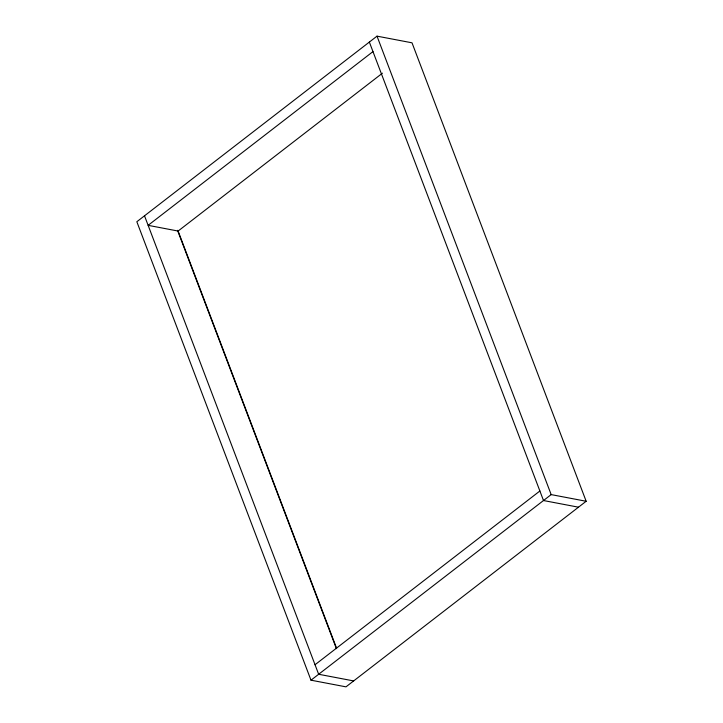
<?xml version="1.0" encoding="UTF-8"?>
<svg xmlns="http://www.w3.org/2000/svg" width="723" height="723" viewBox="0 0 723 723"><rect width="100%" height="100%" fill="white"/><g stroke="black" fill="none" stroke-linecap="round" stroke-linejoin="round"><path stroke-width="1.08" d="M377.017 36.15L136.837 221.735L310.989 680.189L345.983 686.85L586.163 501.265L412.011 42.811L377.017 36.15L551.17 494.604L586.163 501.265M372.978 51.604L148.125 225.341L178.111 231.053L382.44 73.177M315.038 664.735L539.882 490.998M310.989 680.189L551.17 494.604M578.49 507.194L543.506 500.533L369.354 42.07M353.646 680.93L318.653 674.261L144.51 215.806M178.111 231.053L336.611 648.314M177.506 230.321L336.403 648.63"/></g></svg>
